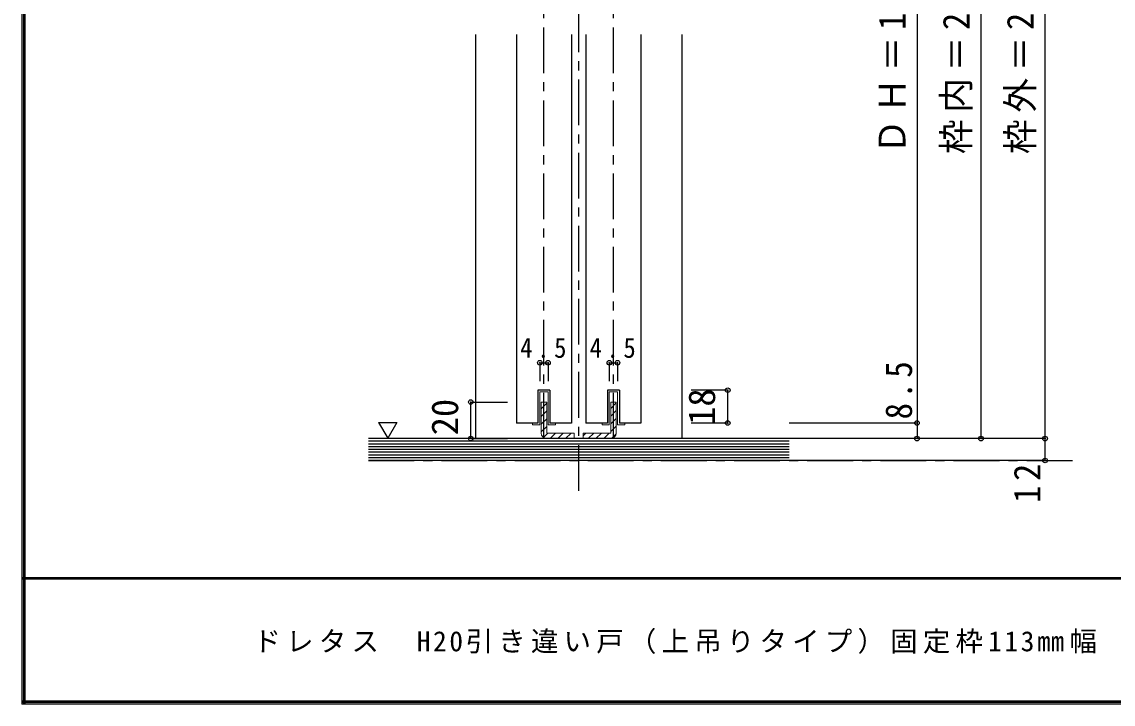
# Model space of a CAD drawing. Units: millimetres, scale not verified. Extents: x -973 to 977, y -718 to 696.
# Drawn here: x -973 to -377, y -701 to -327 of the extents above; entities that cross this region are included whole.
import ezdxf
from ezdxf.enums import TextEntityAlignment as Align

# ---------------------------------------------------------------- set-up
doc = ezdxf.new("R2010")
doc.units = ezdxf.units.MM
doc.header["$LTSCALE"] = 5
doc.header["$PDMODE"] = 32
doc.header["$PDSIZE"] = 2.5
doc.linetypes.add('CHAIN1', pattern=[8, 5, -1, 1, -1])
doc.linetypes.add('DASHED1', pattern=[1.8, 1.2, -0.6])
for name, color, linetype in [('0-1_通り芯', 4, 'CHAIN1'), ('0-3_仕上げ', 2, 'Continuous'), ('0-4_枠', 3, 'Continuous'), ('0-6_扉', 6, 'Continuous'), ('0-A_文字', 3, 'Continuous'), ('0-B_寸法', 7, 'Continuous'), ('0-C_ハッチ', 4, 'DASHED1'), ('F-1_枠', 6, 'Continuous'), ('F-A_文字', 7, 'Continuous')]:
    doc.layers.add(name, color=color, linetype=linetype)
doc.layers.add('0-7_金物', color=7, linetype='Continuous', lineweight=18)
doc.styles.add('ＭＳ ゴシック', font='')
doc.styles.get('ＭＳ ゴシック').set_extended_font_data('MS Gothic')

msp = doc.modelspace()

# ---------------------------------------------------------------- linework, layer by layer
at = {"layer": '0-1_通り芯'}
for p, q in [((-668.877, -584.075), (-668.877, -2.5)), ((-687.877, -555.5), (-687.877, -74.5)), ((-649.877, -555.5), (-649.877, -74.5)), ((-783.877, -567.5), (-394.877, -567.5))]:
    msp.add_line(p, q, dxfattribs=at)
at = {"layer": '0-3_仕上げ'}
for p, q in [((-553.877, -555.5), (-783.877, -555.5)), ((-553.877, -567.5), (-783.877, -567.5))]:
    msp.add_line(p, q, dxfattribs=at)
at = {"layer": '0-3_仕上げ', "color": 7}
for p, q in [((-553.877, -557), (-783.877, -557)), ((-553.877, -558.5), (-783.877, -558.5)), ((-553.877, -560), (-783.877, -560)), ((-553.877, -561.5), (-783.877, -561.5)), ((-553.877, -563), (-783.877, -563)), ((-553.877, -564.5), (-783.877, -564.5)), ((-553.877, -566), (-783.877, -566))]:
    msp.add_line(p, q, dxfattribs=at)
at = {"layer": '0-4_枠', "color": 4}
for p, q in [((-725.377, -334.49), (-725.377, -555.5)), ((-612.377, -555.5), (-612.377, -334.49))]:
    msp.add_line(p, q, dxfattribs=at)
at = {"layer": '0-6_扉'}
for p, q in [((-702.877, -334.49), (-702.877, -547)), ((-672.877, -334.49), (-672.877, -547)), ((-664.877, -334.49), (-664.877, -547)), ((-634.877, -334.49), (-634.877, -547)), ((-684.627, -529), (-684.627, -547)), ((-646.627, -529), (-646.627, -547)), ((-691.127, -547), (-702.877, -547)), ((-672.877, -547), (-684.627, -547)), ((-653.127, -547), (-664.877, -547)), ((-634.877, -547), (-646.627, -547))]:
    msp.add_line(p, q, dxfattribs=at)
for points in [[(-684.627, -529), (-691.127, -529), (-691.127, -547)], [(-646.627, -529), (-653.127, -529), (-653.127, -547)]]:
    msp.add_lwpolyline(points, dxfattribs=at)
at = {"layer": '0-7_金物'}
for p, q in [((-691.127, -529), (-684.627, -529)), ((-685.627, -530), (-690.127, -530)), ((-690.127, -548), (-690.127, -530)), ((-685.627, -530), (-685.627, -548)), ((-684.627, -529), (-684.627, -547)), ((-653.127, -529), (-646.627, -529)), ((-647.627, -530), (-652.127, -530)), ((-652.127, -548), (-652.127, -530)), ((-647.627, -530), (-647.627, -548)), ((-646.627, -529), (-646.627, -547)), ((-690.127, -548), (-694.127, -548)), ((-685.627, -548), (-681.627, -548)), ((-652.127, -548), (-656.127, -548)), ((-647.627, -548), (-643.627, -548))]:
    msp.add_line(p, q, dxfattribs=at)
at = {"layer": '0-7_金物', "color": 3}
for p, q in [((-689.377, -552.5), (-689.377, -535.5)), ((-686.377, -535.5), (-689.377, -535.5)), ((-686.377, -535.5), (-686.377, -552.5)), ((-651.377, -535.5), (-651.377, -552.5)), ((-651.377, -535.5), (-648.377, -535.5)), ((-648.377, -552.5), (-648.377, -535.5)), ((-671.377, -552.5), (-686.377, -552.5)), ((-671.377, -552.5), (-671.377, -555.5)), ((-666.377, -552.5), (-651.377, -552.5)), ((-666.377, -552.5), (-666.377, -555.5)), ((-686.377, -555.5), (-671.377, -555.5)), ((-651.377, -555.5), (-666.377, -555.5))]:
    msp.add_line(p, q, dxfattribs=at)
at = {"layer": '0-7_金物'}
for points in [[(-694.127, -548), (-694.127, -547), (-691.127, -547), (-691.127, -529)], [(-656.127, -548), (-656.127, -547), (-653.127, -547), (-653.127, -529)], [(-684.627, -547), (-681.627, -547), (-681.627, -548)], [(-646.627, -547), (-643.627, -547), (-643.627, -548)]]:
    msp.add_lwpolyline(points, dxfattribs=at)
at = {"layer": '0-7_金物', "color": 3}
for centre, start, end in [((-686.377, -552.5), 180, 270), ((-651.377, -552.5), 270, 0)]:
    msp.add_arc(centre, 3, start, end, dxfattribs=at)
at = {"layer": '0-A_文字', "color": 7}
msp.add_line((-778.312, -546.686), (-773.312, -555.347), dxfattribs=at)
msp.add_lwpolyline([(-778.312, -546.686), (-768.312, -546.686), (-773.312, -555.347)], dxfattribs=at)
at = {"layer": '0-B_寸法', "color": 4}
for p, q in [((-413.877, -555.5), (-413.877, -60.5)), ((-448.877, -552.5), (-448.877, -90.5)), ((-483.877, -104), (-483.877, -547)), ((-690.127, -514), (-685.627, -514)), ((-690.127, -514), (-690.127, -524)), ((-685.627, -514), (-685.627, -524)), ((-652.127, -514), (-647.627, -514)), ((-652.127, -514), (-652.127, -524)), ((-647.627, -514), (-647.627, -524)), ((-587.377, -529), (-607.377, -529)), ((-587.377, -547), (-587.377, -529)), ((-727.877, -555.5), (-727.877, -535.5)), ((-727.877, -535.5), (-707.877, -535.5)), ((-587.377, -547), (-607.377, -547)), ((-483.877, -547), (-553.877, -547)), ((-483.877, -547), (-483.877, -555.5)), ((-448.877, -555.5), (-448.877, -552.5)), ((-727.877, -555.5), (-707.877, -555.5)), ((-413.877, -555.5), (-553.877, -555.5)), ((-413.877, -567.5), (-413.877, -555.5)), ((-413.877, -567.5), (-553.877, -567.5))]:
    msp.add_line(p, q, dxfattribs=at)
at = {"layer": '0-B_寸法'}
for p in [(-690.127, -514), (-685.627, -514), (-652.127, -514), (-647.627, -514), (-587.377, -529), (-727.877, -535.5), (-587.377, -547), (-483.877, -547), (-727.877, -555.5), (-483.877, -555.5), (-448.877, -555.5), (-413.877, -555.5), (-413.877, -567.5)]:
    msp.add_point(p, dxfattribs=at)
at = {"layer": '0-C_ハッチ', "linetype": 'Continuous'}
for p, q in [((-689.377, -539.145), (-686.377, -536.145)), ((-651.377, -538.982), (-648.377, -535.982)), ((-689.377, -543.388), (-686.377, -540.388)), ((-651.377, -543.225), (-648.377, -540.225)), ((-689.377, -547.631), (-686.377, -544.631)), ((-689.377, -551.873), (-686.377, -548.873)), ((-651.377, -547.468), (-648.377, -544.468)), ((-651.377, -551.71), (-648.377, -548.71)), ((-688.168, -554.907), (-685.761, -552.5)), ((-684.518, -555.5), (-681.518, -552.5)), ((-680.276, -555.5), (-677.276, -552.5)), ((-676.033, -555.5), (-673.033, -552.5)), ((-666.377, -553.982), (-664.895, -552.5)), ((-663.652, -555.5), (-660.652, -552.5)), ((-659.409, -555.5), (-656.409, -552.5)), ((-655.167, -555.5), (-652.167, -552.5)), ((-650.883, -555.459), (-648.417, -552.993)), ((-671.791, -555.5), (-671.378, -555.087))]:
    msp.add_line(p, q, dxfattribs=at)
at = {"layer": 'F-1_枠'}
for p, q in [((-973.347, 695.833), (-973.347, -700.833)), ((-972.514, 695.833), (-972.514, -700.833)), ((-971.68, 695.833), (-971.68, -700.833)), ((976.653, -631.667), (-973.347, -631.667)), ((976.653, -632.5), (-973.347, -632.5)), ((976.653, -699.167), (-973.347, -699.167)), ((976.653, -700), (-973.347, -700)), ((976.653, -700.833), (-973.347, -700.833))]:
    msp.add_line(p, q, dxfattribs=at)

# ---------------------------------------------------------------- texts
at = {"layer": '0-B_寸法', "style": 'ＭＳ ゴシック'}
for s, p in [('18', (-589.877, -548)), ('20', (-730.377, -553.707))]:
    msp.add_text(s, height=14.66, rotation=90, dxfattribs=at).set_placement(p, align=Align.BOTTOM_LEFT)
at = {"layer": '0-B_寸法', "char_height": 14.66, "attachment_point": 7, "rotation": 90, "style": 'ＭＳ ゴシック'}
for s, insert in [('\\T1.19;\\W0.95;ＤＨ＝1,983', (-486.377, -399.809)), ('\\T1.19;\\W0.95;枠内＝2,005', (-451.377, -399.809)), ('\\T1.19;\\W0.95;枠外＝2,035', (-416.377, -399.809)), ('\\T1.27;\\W0.9;8.5', (-486.377, -545)), ('\\T1.27;\\W0.95;12', (-416.377, -590.75))]:
    msp.add_mtext(s, dxfattribs=dict(at, insert=insert))
at = {"layer": '0-B_寸法', "char_height": 11, "attachment_point": 7, "style": 'ＭＳ ゴシック'}
for s, insert in [('\\T1.38;\\W0.9;4.5', (-700.877, -511.5)), ('\\T1.37;\\W0.9;4.5', (-662.877, -511.5))]:
    msp.add_mtext(s, dxfattribs=dict(at, insert=insert))
at = {"layer": 'F-A_文字', "insert": (-846.68, -673.333), "char_height": 11, "attachment_point": 7, "style": 'ＭＳ ゴシック'}
msp.add_mtext('\\T1.19;ドレタス\u3000H20引き違い戸（上吊りタイプ）固定枠113㎜幅', dxfattribs=at)

doc.saveas('drawing.dxf')
